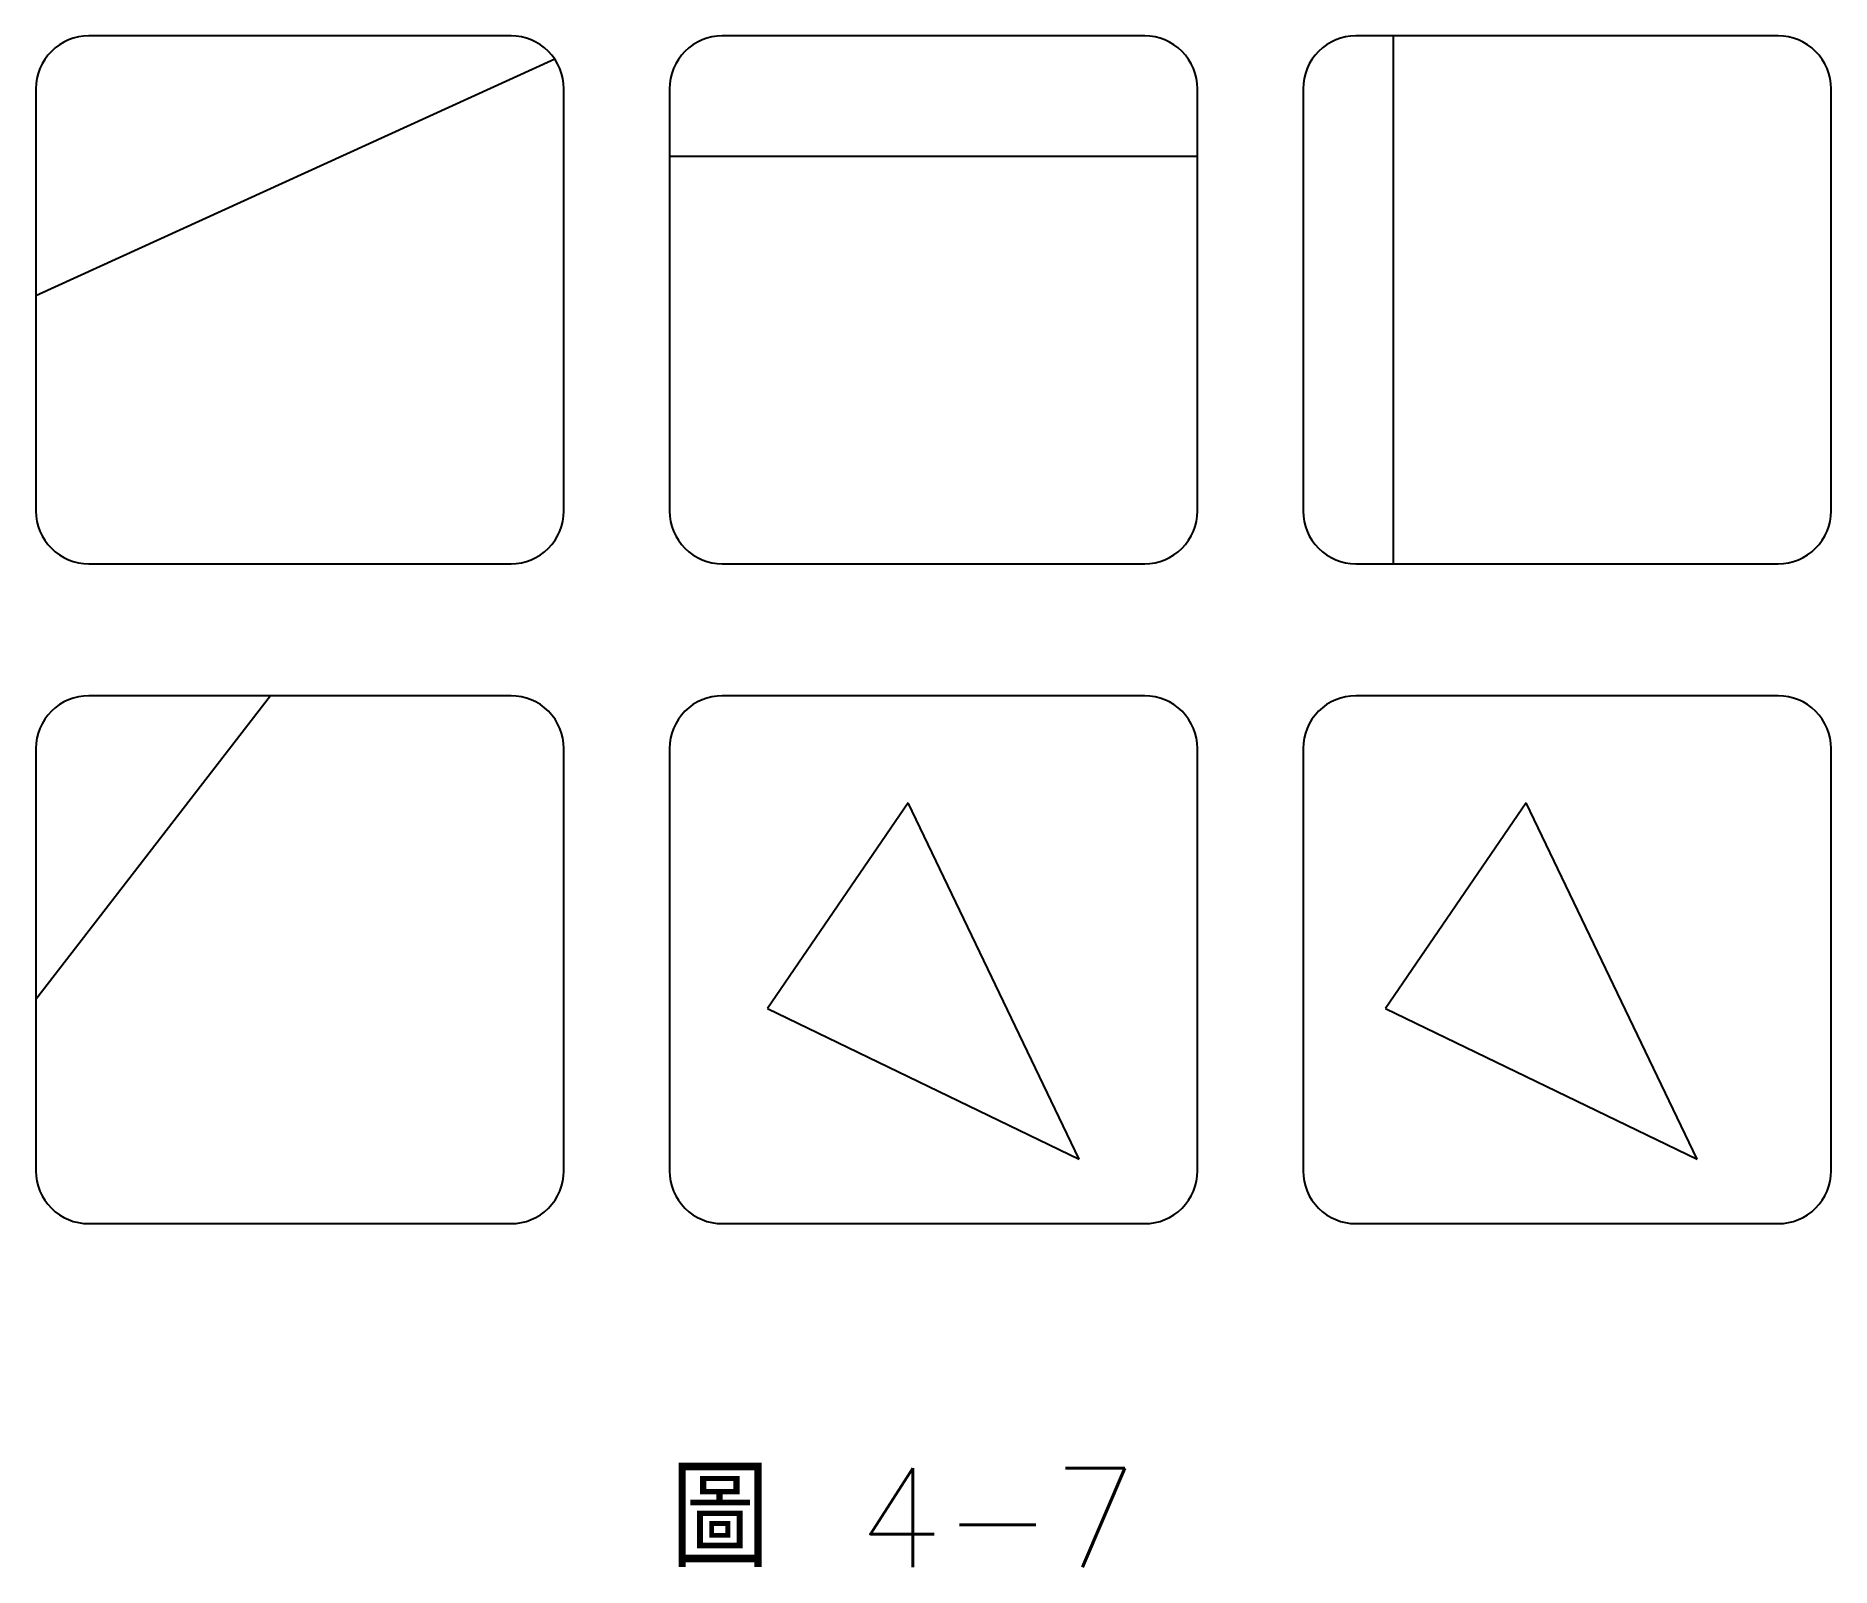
# Model space of a CAD drawing. Extents: x 64.3 to 118.7, y 86.6 to 133.
import ezdxf

# ---------------------------------------------------------------- set-up
doc = ezdxf.new("R2010")
doc.units = 0
doc.layers.get('0').update_dxf_attribs({"color": 3, "linetype": 'CONTINUOUS'})
doc.layers.add('輪廓線', color=7, linetype='CONTINUOUS')
doc.styles.add('CNS', font='txt.shx', dxfattribs={"width": 0.75, "height": 3, "bigfont": 'chineset.shx'})

msp = doc.modelspace()

# ---------------------------------------------------------------- linework, layer by layer
for points in [[(65.854, 117.044), (78.654, 117.044, 0.414214), (80.254, 118.644), (80.254, 131.444, 0.414214), (78.654, 133.044), (65.854, 133.044, 0.414214), (64.254, 131.444), (64.254, 118.644, 0.414214)], [(65.854, 117.044), (78.654, 117.044, 0.414214), (80.254, 118.644), (80.254, 131.444, 0.414214), (78.654, 133.044), (65.854, 133.044, 0.414214), (64.254, 131.444), (64.254, 118.644, 0.414214)], [(85.054, 117.044), (97.854, 117.044, 0.414214), (99.454, 118.644), (99.454, 131.444, 0.414214), (97.854, 133.044), (85.054, 133.044, 0.414214), (83.454, 131.444), (83.454, 118.644, 0.414214)], [(104.254, 117.044), (117.054, 117.044, 0.414214), (118.654, 118.644), (118.654, 131.444, 0.414214), (117.054, 133.044), (104.254, 133.044, 0.414214), (102.654, 131.444), (102.654, 118.644, 0.414214)], [(104.254, 117.044), (117.054, 117.044, 0.414214), (118.654, 118.644), (118.654, 131.444, 0.414214), (117.054, 133.044), (104.254, 133.044, 0.414214), (102.654, 131.444), (102.654, 118.644, 0.414214)], [(65.854, 97.044), (78.654, 97.044, 0.414214), (80.254, 98.644), (80.254, 111.444, 0.414214), (78.654, 113.044), (65.854, 113.044, 0.414214), (64.254, 111.444), (64.254, 98.644, 0.414214)], [(85.054, 97.044), (97.854, 97.044, 0.414214), (99.454, 98.644), (99.454, 111.444, 0.414214), (97.854, 113.044), (85.054, 113.044, 0.414214), (83.454, 111.444), (83.454, 98.644, 0.414214)], [(104.254, 97.044), (117.054, 97.044, 0.414214), (118.654, 98.644), (118.654, 111.444, 0.414214), (117.054, 113.044), (104.254, 113.044, 0.414214), (102.654, 111.444), (102.654, 98.644, 0.414214)]]:
    msp.add_lwpolyline(points, format="xyb", close=True)
at = {"layer": '輪廓線'}
for p, q in [((105.383, 133.044), (105.383, 117.044)), ((79.98, 132.34), (64.254, 125.168)), ((83.454, 129.395), (99.454, 129.395)), ((71.362, 113.044), (64.254, 103.839)), ((90.69, 109.795), (86.427, 103.56)), ((95.867, 98.997), (90.69, 109.795)), ((109.419, 109.795), (105.156, 103.56)), ((114.596, 98.997), (109.419, 109.795)), ((86.427, 103.56), (95.867, 98.997)), ((105.156, 103.56), (114.596, 98.997))]:
    msp.add_line(p, q, dxfattribs=at)

# ---------------------------------------------------------------- texts
at = {"layer": '輪廓線', "style": 'CNS'}
msp.add_text('圖 4-7', height=3, dxfattribs=at).set_placement((83.483, 86.634))

doc.saveas('drawing.dxf')
